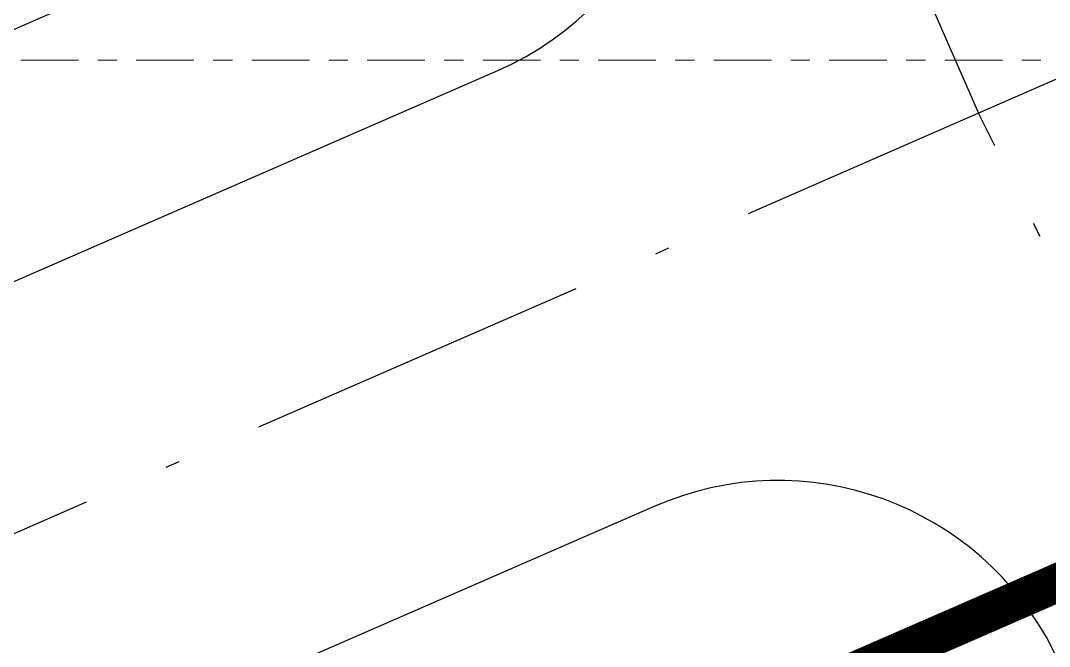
# Model space of a CAD drawing. Header units: millimetres. Extents: x 567980 to 569372, y 2065777 to 2066674.
# Drawn here: x 568796.7 to 568823.42, y 2066526.02 to 2066542.27 of the extents above; entities that cross this region are included whole.
import ezdxf

# ---------------------------------------------------------------- set-up
doc = ezdxf.new("R2010")
doc.units = ezdxf.units.MM
for name, pattern in [('ACAD_ISO10W100', [18.5, 12, -3, 0.5, -3]), ('CENTER', [3, 1.5, -0.5, 0.5, -0.5]), ('HIDDEN', [0.75, 0.5, -0.25])]:
    doc.linetypes.add(name, pattern=pattern)
doc.layers.add('boDnv', color=54, linetype='Continuous', lineweight=25)
doc.layers.add('E- RANH GIOI', color=1, linetype='CENTER', lineweight=13)
for name, color, linetype in [('LogDg', 7, 'Continuous'), ('RANHGIOI', 2, 'HIDDEN'), ('TimDg', 222, 'Continuous'), ('ViaHeS', 32, 'Continuous')]:
    doc.layers.add(name, color=color, linetype=linetype)

# ---------------------------------------------------------------- blocks, each defined once
blk = doc.blocks.new('NEN')
at = {"layer": 'LogDg'}
blk.add_lwpolyline([(-90.90998701797798, 98.46642336063087, 0.4297542289755008), (-70.9566198461689, 89.77177607244812, 0.0010786648149026), (-63.93359856237657, 92.7659228274133, 0.0014744002071299), (-62.34210456162691, 93.45405392465182), (-47.53430226258934, 99.90855494141579, 0.3865360149271803), (-43.12613018171396, 109.7255658265203), (-48.30147215083707, 125.5736670994665), (-42.59788739378564, 127.436224706471), (-38.07614002469927, 113.5895821715239, 0.4424435993488592), (-27.27475273516029, 108.7393915755674), (111.6174999594223, 169.2804609455634, 0.4142135623479493), (115.7544930960285, 179.8106692906003), (109.3612778938841, 194.4778707604855), (114.8614784494275, 196.8753264623228), (121.2546936593717, 182.208124975441, 0.4142135623999442), (131.7849020048743, 178.0711318387184), (252.9700206073467, 230.8939245406073)], format="xyb", dxfattribs=at)
blk.add_lwpolyline([(-6.653310679364949, 51.18494369229302), (136.8738206643611, 113.7462878036313, 0.4297380397387323), (140.8322080047801, 124.6584423496388), (126.0501423145179, 154.2138468613848, 0.3988576539246024), (115.6985397655517, 157.9688937964384), (-24.48052991484292, 96.8669200213626, 0.3973692191011015), (-28.79007763066329, 86.7660765524488), (-17.35607360373251, 55.75130170560442, 0.4312609528601743)], format="xyb", close=True, dxfattribs=at)
at = {"layer": 'RANHGIOI', "color": 1, "ltscale": 9, "const_width": 1}
blk.add_lwpolyline([(-499.2712628248846, -471.6360870120116), (-50.47988043015357, -321.0239030651283, 0.05068378633206799), (130.4249903328018, -239.1350950314663), (301.3185663222102, -139.8425403106958), (460.0002608364448, -51.29896371345967, 0.006594107435328542), (435.2929911182728, -5.050918132066727), (303.0784757988295, 234.7691866031382), (284.6716201863019, 225.0765331583098), (-55.99284061836079, 76.58595611830242), (-56.83866986131761, 76.22319068433717, -0.005137433380439285), (-90.74293923540972, 62.09280168754049)], format="xyb", dxfattribs=at)
at = {"layer": 'TimDg', "linetype": 'ACAD_ISO10W100', "ltscale": 0.75}
blk.add_lwpolyline([(-618.4564905067673, -41.02278801379725), (-507.6524688977515, -29.60391759662889, 0.0212183356968994), (-465.6807794551132, -23.46975991874933), (-420.4624853604473, -14.88808462163433, 0.0205674290957321), (-380.4154699781211, -5.567008305573836), (-94.60724009887781, 73.47455220343545, 0.0050405018645397), (-61.56862232857384, 87.2516787792556, 0.0014744002071441), (-59.94464885804337, 87.95385336945765), (279.4715494055999, 235.9003313172143), (307.9036630929913, 250.8720695916563)], format="xyb", dxfattribs=at)
for points in [[(106.0170750181424, 209.6580413323827), (124.0986566849751, 168.1755958320573)], [(106.0170750182588, 209.6580413323827), (124.0986566849751, 168.175595832523)], [(335.5485250187339, -254.5993074853905), (124.0986566849751, 168.1755958320573)]]:
    blk.add_lwpolyline(points, dxfattribs=at)
at = {"layer": 'ViaHeS', "elevation": 3.0256135e-09}
blk.add_lwpolyline([(274.2714786301367, 246.7241294796113), (129.387446300243, 183.5713324004319), (122.806066084886, 186.1569531115238), (117.6115787288873, 198.0740543145221), (106.6111776171019, 193.279142908752), (111.8056649733335, 181.3620417055208), (109.2200442629401, 174.7806614914443), (26.32963867485523, 138.6499652387574), (-29.86861365940422, 114.1539820104372), (-36.00424546236172, 116.9090895606205), (-39.7460950112436, 128.3675035105553), (-51.15326453826856, 124.6423882937524), (-47.05490884417668, 112.0922695787158), (-50.08627796731889, 105.3414025222883), (-75.92142146243714, 94.08024731860496), (-84.51130598667078, 97.93739788956009)], dxfattribs=at)

msp = doc.modelspace()

# ---------------------------------------------------------------- linework, layer by layer
at = {"layer": 'RANHGIOI', "color": 1, "ltscale": 9, "const_width": 1}
msp.add_lwpolyline([(568198.2094833301, 2065900.061182543), (568647.0008657249, 2066050.67336649, 0.05068378633206799), (568827.9057364878, 2066132.562174523), (568998.7993124772, 2066231.854729244), (569157.4810069915, 2066320.398305841, 0.006594107435328542), (569132.7737372733, 2066366.646351423), (569000.5592219539, 2066606.466456158), (568982.1523663413, 2066596.773802713), (568641.4879055367, 2066448.283225673), (568640.6420762937, 2066447.920460239, -0.005137433380439285), (568606.7378069196, 2066433.790071242)], format="xyb", dxfattribs=at)

# ---------------------------------------------------------------- next in the draw order: block references
at = {"layer": 'boDnv'}
msp.add_blockref('NEN', (568697.4807461541, 2066371.697269554), dxfattribs=at)

# ---------------------------------------------------------------- next in the draw order: linework, layer by layer
at = {"layer": 'E- RANH GIOI', "elevation": -0.0002746859391670533}
msp.add_lwpolyline([(568601.7059292345, 2066541.248008523), (569294.2927491474, 2066541.248008523), (569294.2927491474, 2065955.461130233), (568601.7059292345, 2065955.461130233)], close=True, dxfattribs=at)

doc.saveas('drawing.dxf')
